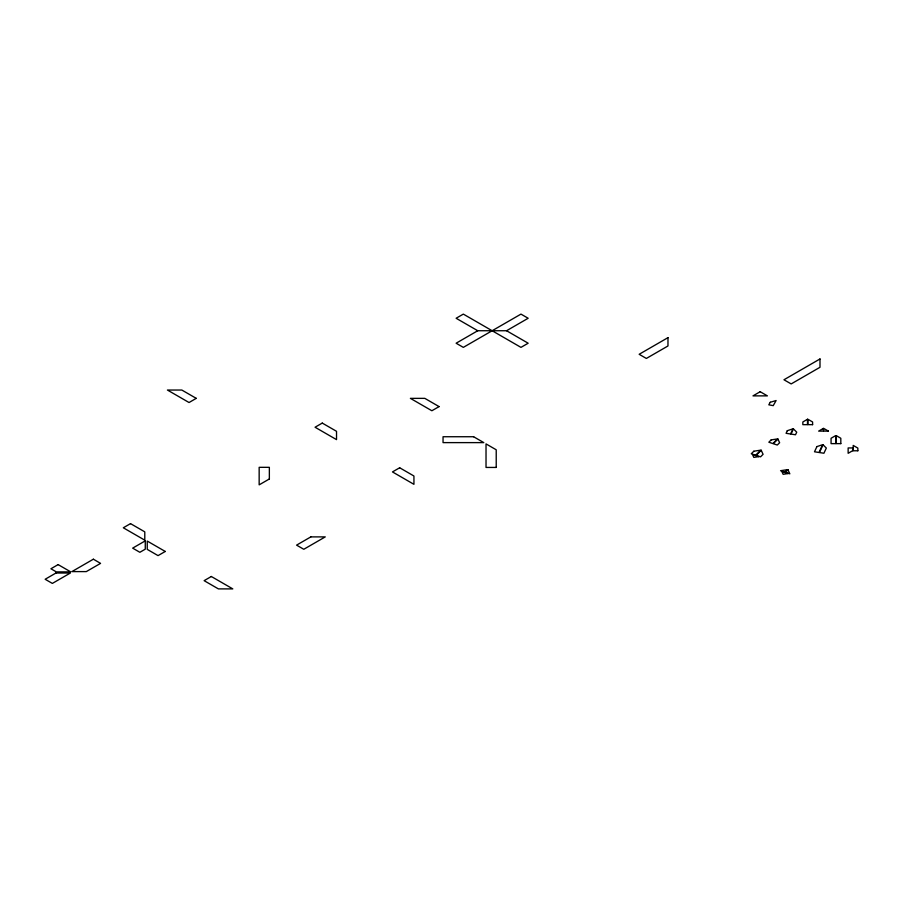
<?xml version="1.0" encoding="UTF-8"?>
<svg xmlns="http://www.w3.org/2000/svg" width="903" height="903" viewBox="0 0 903 903"><rect width="100%" height="100%" fill="white"/><g stroke="black" fill="none" stroke-linecap="round" stroke-linejoin="round"><path stroke-width="1.35" d="M477.743 330.735L456.128 343.219L463.329 347.373L520.963 314.109L528.165 318.262L506.56 330.735L477.743 330.735L456.128 318.262L463.329 314.109L520.963 347.373L528.165 343.219L506.56 330.735M787.281 430.708L786.084 433.305L790.565 434.004L792.981 428.812L787.281 430.708M793.421 428.88L791.017 434.072L795.509 434.761L796.717 432.176L793.421 428.88M816.899 446.601L814.495 451.782L818.976 452.482L822.588 444.705L816.899 446.601M823.039 444.773L819.427 452.55L823.92 453.238L826.324 448.057L823.039 444.773M770.248 402.264L768.803 404.815L773.228 405.639L776.106 400.537L770.248 402.264M753.824 451.218L751.273 453.769L755.687 455.236L760.777 450.145L753.824 451.218M771.162 439.896L768.837 442.222L772.866 443.565L777.506 438.914L771.162 439.896M761.218 450.292L756.127 455.383L760.54 456.85L763.08 454.311L761.218 450.292M777.912 439.05L773.261 443.7L777.291 445.044L779.616 442.718L777.912 439.05M787.518 469.639L784.967 472.179L780.564 470.711L787.518 469.639M787.958 469.786L785.407 472.337L789.82 473.804L787.958 469.786M196.244 398.358L189.043 402.524L167.427 390.04L181.83 390.04L196.244 398.358M58.119 564.601L50.918 568.766L56.313 571.881L70.727 571.881L58.119 564.601M130.517 523.627L123.316 527.781L144.785 540.175L144.785 531.856L130.517 523.627M55.952 573.021L45.15 579.263L52.351 583.417L70.366 573.021L55.952 573.021M322.269 423.078L315.057 427.232L336.526 439.626L336.526 431.307L322.269 423.078M93.37 559.205L71.901 571.599L86.304 571.599L100.572 563.37L93.37 559.205M145.27 540.852L132.662 548.132L139.863 552.297L145.27 549.171L145.27 540.852M269.354 478.974L259.161 484.855L259.161 467.325L269.354 467.325L269.354 478.974M165.26 551.462L158.048 555.616L147.245 549.385L147.245 541.066L165.26 551.462M439.072 406.598L431.871 410.752L410.391 398.358L424.805 398.358L439.072 406.598M211.325 576.498L204.123 580.663L218.391 588.891L232.793 588.891L211.325 576.498M399.668 467.765L392.466 471.919L413.935 484.324L413.935 476.005L399.668 467.765M310.846 536.89L296.579 545.13L303.792 549.284L325.261 536.89L310.846 536.89M667.972 337.654L639.155 354.292L646.356 358.446L667.972 345.973L667.972 337.654M760.191 391.71L752.989 395.875L767.392 395.875L760.191 391.71M819.992 358.965L783.962 379.768L791.175 383.922L819.992 367.284L819.992 358.965M807.485 419.285L802.835 421.972L802.835 424.658L807.485 424.658L807.485 419.285M823.31 428.428L818.66 431.115L823.31 431.115L823.31 428.428M835.715 435.585L831.065 438.271L831.065 443.633L835.715 443.633L835.715 435.585M852.793 450.631L848.143 453.306L848.143 447.944L852.793 447.944L852.793 450.631M758.757 456.625L753.836 457.392L752.504 454.559L758.757 456.625M788.059 473.544L783.149 474.312L781.817 471.479L788.059 473.544M812.598 424.658L807.948 424.658L807.948 419.285L812.598 421.972L812.598 424.658M828.423 431.115L823.773 431.115L823.773 428.428L828.423 431.115M473.612 436.736L443.046 436.736L443.046 442.617L483.794 442.617L473.612 436.736M840.817 443.633L836.178 443.633L836.178 435.585L840.817 438.271L840.817 443.633M857.85 450.778L853.2 450.778L853.2 445.416L857.85 448.102L857.85 450.778M496.221 467.438L486.028 467.438L486.028 443.904L496.221 449.784L496.221 467.438"/></g></svg>
